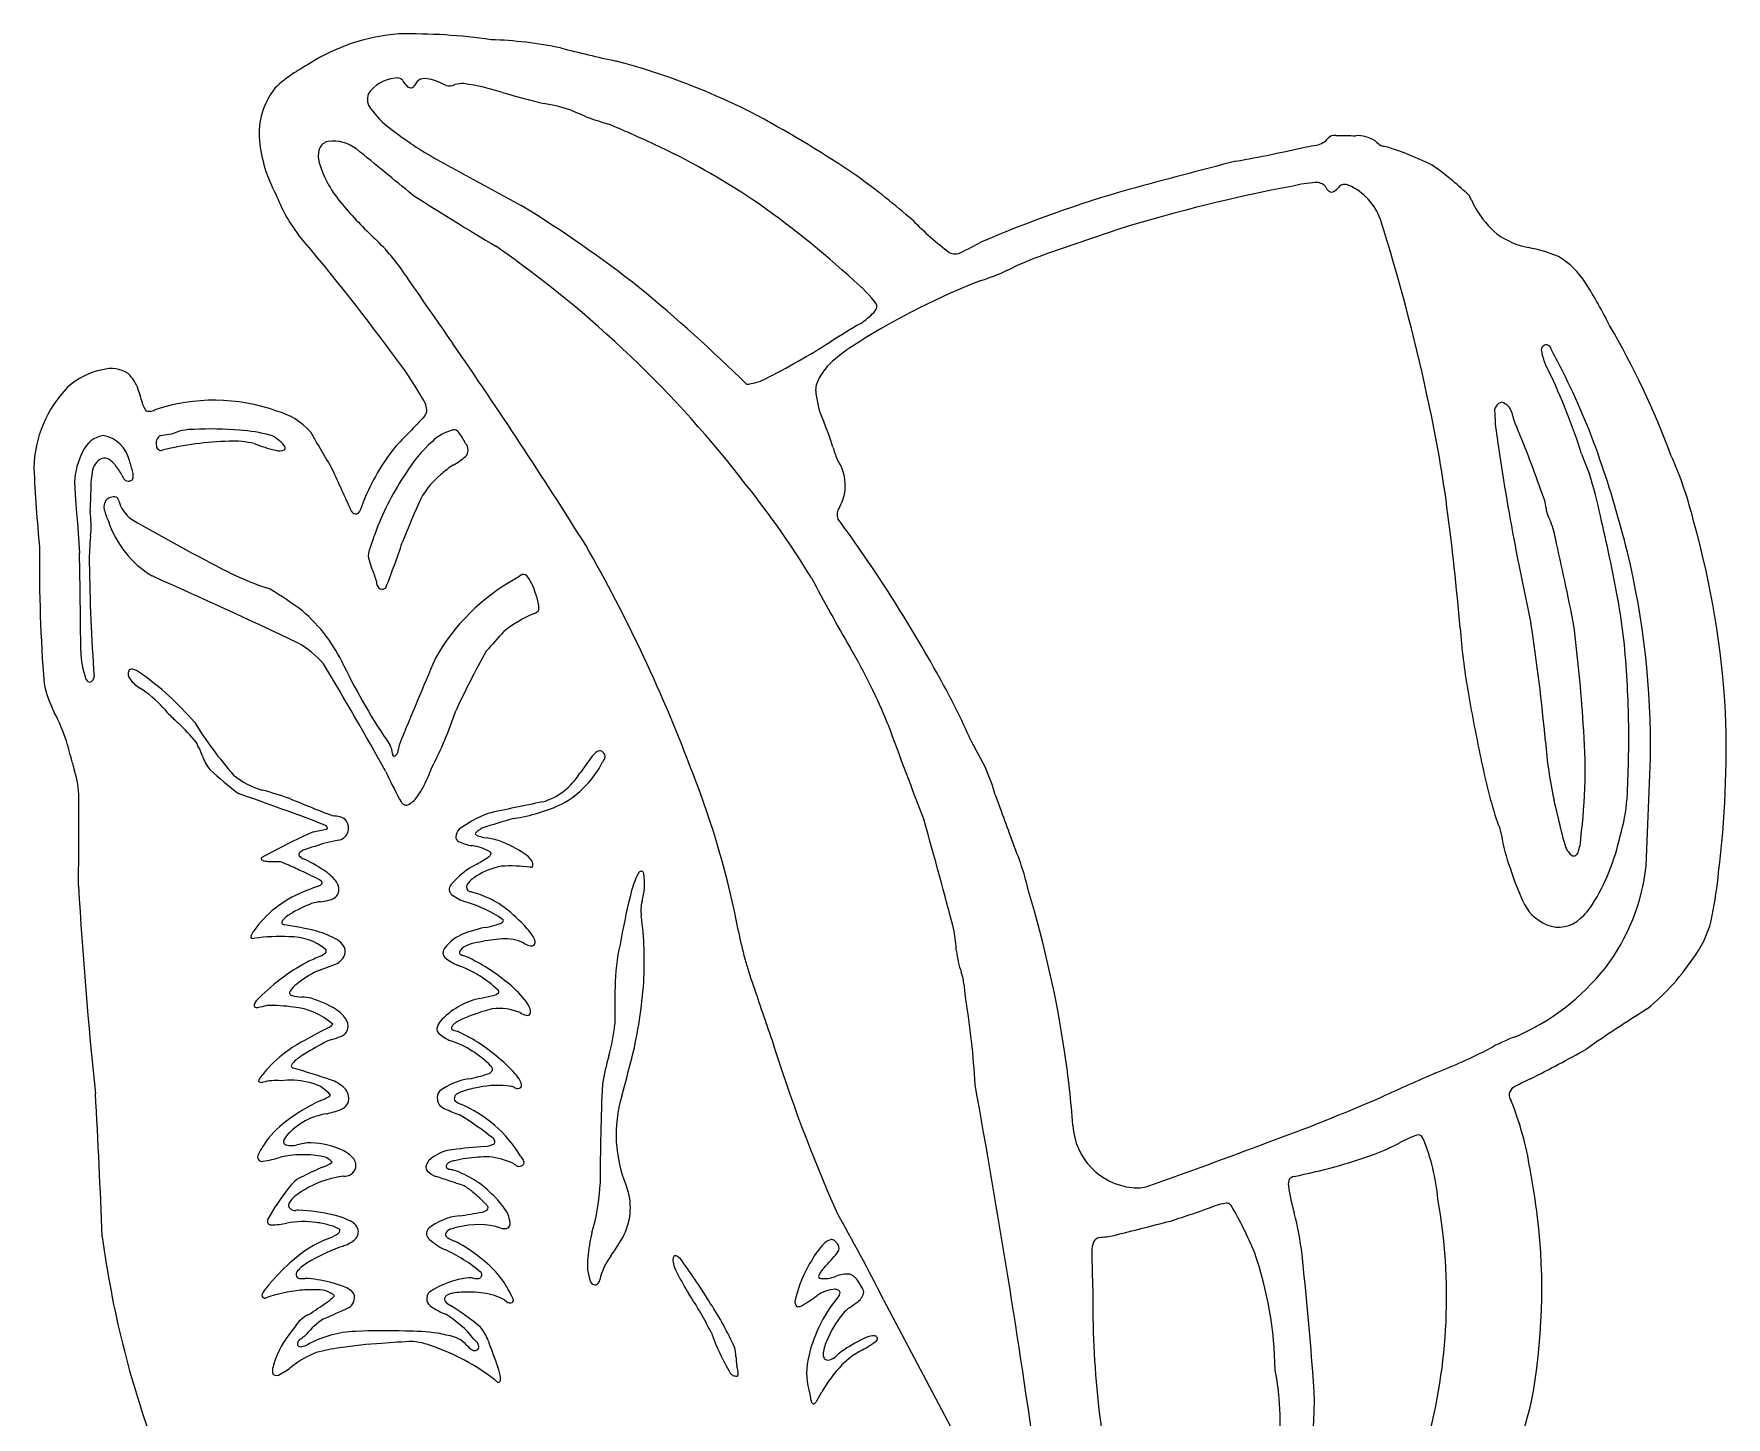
# Model space of a CAD drawing. Extents: x 0 to 10.8, y 0 to 15.3.
# Drawn here: x 0.02 to 10.77, y 6.48 to 15.26 of the extents above; entities that cross this region are included whole.
import ezdxf

# ---------------------------------------------------------------- set-up
doc = ezdxf.new("R2010")
doc.units = 0
doc.layers.add('WHITE', color=7, linetype='CONTINUOUS')

msp = doc.modelspace()

# ---------------------------------------------------------------- linework, layer by layer
at = {"layer": 'WHITE', "linetype": 'CONTINUOUS'}
for p, q in [((2.579826, 14.467436), (3.115845, 14.175155)), ((6.92639, 14.02841), (6.459902, 13.868852)), ((0.89334, 12.721699), (0.82115, 12.712158)), ((0.27723, 12.417393), (0.285226, 12.304689)), ((0.579152, 12.461163), (0.589057, 12.443148)), ((0.285226, 12.304689), (0.291281, 12.220165)), ((0.376841, 12.242244), (0.378814, 12.263185)), ((0.291281, 12.220165), (0.295855, 12.156774)), ((0.295855, 12.156774), (0.302767, 12.061692)), ((0.302767, 12.061692), (0.309742, 11.966614)), ((0.691326, 11.208794), (0.67838, 11.217988)), ((5.972425, 10.776662), (6.065528, 10.604054)), ((10.263287, 9.979692), (10.290632, 10.661939)), ((2.34188, 10.404843), (2.352559, 10.387452)), ((1.817298, 9.311762), (1.935448, 9.355928)), ((3.010312, 7.223237), (3.025699, 7.210975)), ((5.41862, 7.224631), (5.86504, 6.378527)), ((4.994206, 6.583431), (5.026049, 6.639011))]:
    msp.add_line(p, q, dxfattribs=at)
for centre, radius, start, end in [((2.432419, 14.029102), 1.238603, 94.301349, 122.357914), ((2.402625, 11.563565), 3.701189, 81.899899, 90.97692), ((2.841763, 12.650079), 2.579065, 78.261139, 88.169766), ((5.392097, 22.977399), 8.060856, -104.553913, -101.978782), ((2.998778, 12.97151), 2.436667, 120.297306, 122.940312), ((2.603932, 10.867936), 4.368852, 62.524972, 75.211745), ((2.019339, 14.453626), 0.660431, 121.546972, 135.133236), ((2.332813, 14.756335), 0.227243, 94.664125, 146.269026), ((2.328761, 14.94003), 0.045161, 42.549274, 108.627701), ((2.463648, 15.016628), 0.111569, -155.617219, -128.494276), ((2.505769, 14.912549), 0.070659, 114.36652, 158.605968), ((2.506347, 14.851864), 0.128536, 78.721635, 103.373504), ((2.414321, 14.508324), 0.483989, 62.446737, 75.990621), ((2.741283, 14.747891), 0.201062, 86.806103, 103.563112), ((2.500004, 13.272445), 1.695105, 72.925813, 81.434098), ((1.91595, 14.631469), 0.464737, 141.69526, 185.376214), ((2.236347, 14.851062), 0.097723, 161.220631, 217.543427), ((2.413565, 14.951715), 0.029614, -130.829018, -26.883509), ((2.659554, 15.002773), 0.068753, -108.093717, -59.807955), ((4.117921, 18.554052), 3.828756, -107.012475, -102.991564), ((2.6265, 15.122493), 0.572916, -144.710289, -126.098926), ((3.110171, 13.885535), 0.949219, 63.78392, 81.090102), ((4.521044, 17.559989), 2.991956, -109.35405, -106.521927), ((0.952467, 7.975223), 7.698332, 56.082859, 61.552834), ((3.722782, 16.513975), 2.344071, -127.711434, -119.182579), ((1.199017, 8.726343), 6.456824, 64.697742, 67.49762), ((2.327399, 14.66712), 0.877723, -174.823311, -151.370273), ((1.985857, 14.488187), 0.15914, 162.534231, 195.158277), ((1.904684, 14.507294), 0.076223, 101.792315, 157.916473), ((1.919387, 14.336218), 0.247549, 52.306, 97.025955), ((-76.887695, -82.59041), 125.168758, 50.67899, 50.889655), ((2.045227, 10.410473), 4.572819, 56.226791, 65.264633), ((6.303642, 22.188392), 7.849668, -80.069724, -76.751636), ((7.890842, 16.103136), 1.569843, -82.248751, -79.756162), ((8.146213, 14.679759), 0.123754, -78.908963, -39.005633), ((8.284733, 14.562967), 0.057507, 83.711403, 137.431883), ((8.546224, 25.417907), 10.800795, -91.353859, -90.679971), ((8.431632, 14.42423), 0.194119, 55.640596, 94.013426), ((8.746873, 14.810113), 0.305314, -132.351481, -123.619295), ((8.724047, 15.046826), 0.51227, -106.584689, -103.619293), ((8.332688, 13.524432), 1.059696, 71.700726, 75.19772), ((8.044519, 12.712384), 1.921249, 63.431414, 71.145187), ((2.537081, 14.66572), 0.73811, -162.728428, -139.037261), ((21.079713, -37.555943), 53.716262, 104.470168, 105.221221), ((8.155821, 13.321289), 1.338066, 48.947429, 56.011594), ((2.25845, 10.242433), 5.091398, 48.922622, 54.041904), ((8.219954, 13.474451), 0.84786, 93.972636, 103.631981), ((8.16756, 14.24154), 0.07899, 42.23244, 94.608403), ((8.349131, 14.254844), 0.054094, 61.812834, 139.641493), ((8.22488, 13.963136), 0.370977, 19.340883, 66.183727), ((7.770572, 12.790982), 1.991825, 46.5297, 50.609187), ((2.556396, 14.633174), 1.071577, -158.851422, -143.194155), ((13.737303, 31.991121), 21.047043, -122.504585, -120.814803), ((1.166705, 9.276074), 6.004986, 47.410612, 55.27598), ((9.138715, 6.711142), 7.867664, 105.950008, 113.220855), ((9.939783, 4.172446), 10.306337, 100.734594, 107.00065), ((8.325588, 14.346555), 0.11227, -152.452506, -134.046927), ((8.264969, 14.287665), 0.02792, -128.645978, -54.192319), ((8.165004, 14.416208), 0.190742, -52.430902, -41.477839), ((8.518352, 13.942565), 0.68846, 22.837332, 25.2749), ((9.684925, 14.446909), 0.582535, -155.978133, -149.743828), ((4.064726, 15.948136), 2.732601, -139.730811, -133.336726), ((-0.962452, 7.511219), 7.812844, 51.816761, 58.533566), ((-3.357587, 10.320155), 12.512646, 12.239651, 17.515457), ((9.72332, 14.472356), 0.628527, -149.50367, -130.44795), ((-9.092727, 4.834313), 14.152636, 36.13867, 40.316421), ((7.097176, 15.541771), 2.089344, -135.619676, -127.132987), ((9.612087, 14.40413), 0.506059, -125.870615, -101.041433), ((1.339639, 13.05727), 1.240208, 32.963016, 46.751567), ((-1.131943, 8.035183), 7.161329, 37.516991, 55.19493), ((5.871938, 13.949394), 0.081699, -116.168828, -62.948141), ((4.886609, 16.04689), 2.399061, -64.773211, -61.354832), ((9.335048, 12.965605), 0.958903, 67.234413, 79.173255), ((5.524018, 15.247953), 1.6329, -71.636708, -63.783002), ((7.169678, 11.783653), 2.202689, 108.797936, 114.81055), ((9.44183, 13.40303), 0.519086, 32.724442, 59.394831), ((29.445152, 32.177828), 32.752982, -145.724125, -144.802906), ((4.720341, 13.069969), 0.808423, 35.812008, 50.870483), ((7.614218, 9.605861), 4.385239, 111.059361, 122.396582), ((7.243392, 12.026675), 3.112795, 26.434809, 32.161682), ((-2.535839, 5.863788), 10.082786, 45.371132, 50.575968), ((5.064982, 13.757247), 0.391057, -57.886699, -41.929373), ((5.325585, 13.536617), 0.050742, -53.29178, 7.225655), ((13.172315, 0.17846), 15.423982, 120.807392, 121.642656), ((5.557564, 10.79181), 5.184278, 20.279583, 30.364094), ((-25.907807, -6.475698), 34.761022, 32.140816, 34.672476), ((2.668499, 17.069836), 4.467504, -63.473881, -57.321912), ((5.805448, 12.389358), 1.066474, 120.466397, 130.663635), ((9.630198, 13.255374), 0.033716, 51.816093, 172.739448), ((9.95742, 13.310229), 0.364198, -172.014756, -149.47749), ((9.53132, 13.209216), 0.140045, 16.526721, 31.25376), ((5.287101, 10.869584), 4.983266, 26.848808, 28.52173), ((0.541425, 12.68364), 0.456055, 100.834083, 132.461343), ((0.508974, 12.933916), 0.204703, 57.774136, 105.084455), ((0.933165, 12.100452), 1.771223, 29.527044, 37.581827), ((5.334967, 12.905708), 0.36879, 127.489475, 156.031109), ((5.967102, 11.358737), 4.078958, 17.666264, 25.663319), ((5.672067, 11.067999), 4.550189, 19.243951, 26.809), ((0.782391, 12.489955), 0.763067, 135.993659, 178.632132), ((0.441378, 12.923421), 0.254903, 18.882437, 46.098214), ((4.528165, 13.327165), 0.288383, -86.168383, -61.964243), ((5.124681, 13.000684), 0.138061, 156.595007, 193.653349), ((-0.371178, 12.626711), 1.119895, 14.590338, 19.791948), ((0.795368, 12.927802), 0.084914, -167.082795, -141.025354), ((1.165127, 11.76548), 1.172561, 70.165266, 108.726351), ((2.239857, 12.800346), 0.291416, 23.925487, 36.422863), ((2.396603, 12.870416), 0.119723, 2.593508, 23.695297), ((5.583891, 13.044515), 0.598271, -172.661287, -155.867961), ((1.074934, 11.214715), 7.9915, 7.513188, 12.709074), ((9.357824, 12.868463), 0.058055, 101.261819, 191.67822), ((9.321486, 12.838996), 0.089948, 13.03804, 73.862725), ((0.752212, 12.908474), 0.041037, -123.849993, -82.570131), ((0.747892, 12.967802), 0.100483, -84.502132, -66.052399), ((1.458383, 12.459954), 0.421704, 41.020029, 75.637853), ((44.762199, -27.812634), 58.636283, 136.113744, 136.384662), ((2.458825, 12.873585), 0.057422, -41.235009, 2.244067), ((3.638949, 12.189873), 1.526182, 17.183312, 23.560617), ((10.492206, 12.893021), 1.191789, -178.254132, -169.63653), ((9.904083, 12.976501), 0.508657, -166.677289, -155.57229), ((0.491329, 12.540748), 0.176322, 99.492259, 157.083774), ((0.419091, 12.505964), 0.213108, 13.549271, 78.315126), ((0.853692, 12.665166), 0.057159, 124.70228, 197.405089), ((1.026413, 12.446626), 0.305571, 88.325923, 115.816377), ((1.148471, 10.785688), 1.96963, 84.766166, 93.292733), ((1.257, 11.690107), 1.059391, 75.58667, 86.149493), ((1.446379, 12.521992), 0.207899, 38.281159, 69.05482), ((46.59654, 38.862578), 51.878622, -149.761826, -149.454446), ((2.744215, 12.482757), 0.273038, 102.6791, 134.791184), ((2.69014, 12.715886), 0.033763, 33.217763, 99.984473), ((2.364436, 12.46583), 0.444298, 26.328279, 37.188706), ((3.722496, 10.338693), 6.212355, 18.845691, 23.000955), ((0.788595, 12.382687), 0.512542, 153.746678, 176.117268), ((0.827175, 12.646845), 0.028052, 177.5008, 290.363783), ((1.308805, 10.698909), 1.978725, 91.39622, 103.796315), ((1.289482, 12.118303), 0.559489, 76.514305, 92.959951), ((1.806696, 13.655006), 1.065317, -111.286266, -103.729006), ((1.578175, 12.703926), 0.087255, -106.178059, -65.825991), ((1.594418, 12.634721), 0.02209, -28.082683, 46.668849), ((3.424853, 11.765266), 1.41404, 142.01942, 157.754358), ((3.167342, 11.990827), 0.921418, 131.911379, 148.562281), ((2.393348, 13.029752), 0.581724, -59.978744, -50.543705), ((2.716523, 12.621524), 0.06195, -41.349934, 41.881989), ((5.783242, 12.82087), 0.709477, -165.293212, -158.651403), ((22.610287, 14.553649), 13.422041, -171.969674, -169.100062), ((12.085317, 13.394411), 2.369947, -160.327586, -156.993565), ((8.331027, 11.635053), 2.296789, 13.283703, 24.532137), ((12.370815, 13.119556), 12.366396, -177.166187, -174.804905), ((0.967962, 12.384498), 0.586334, 170.570294, 182.817765), ((0.500891, 12.467311), 0.112126, 115.769087, 173.212908), ((0.468149, 12.519403), 0.051436, 57.183083, 108.128269), ((0.41046, 12.427644), 0.159821, 38.630547, 57.630071), ((0.200409, 12.258179), 0.429709, 28.188727, 38.797181), ((-0.319998, 12.2382), 0.998171, 14.074623, 18.558499), ((0.550834, 12.457472), 0.100163, -5.966532, 13.551074), ((-19.408056, 2.599992), 23.509936, 24.197179, 24.894999), ((3.042344, 11.980185), 0.652777, 123.253525, 132.224777), ((4.888712, 12.397423), 0.286204, -29.550693, 35.246634), ((3.424492, 10.303501), 6.924176, 13.955142, 19.086729), ((0.630365, 12.466013), 0.047215, -151.03408, -126.535598), ((0.619864, 12.461046), 0.037376, -118.104179, -64.936759), ((0.626425, 12.44949), 0.024152, -67.42255, -5.774492), ((3.908313, 11.45082), 1.836774, 146.244943, 158.774156), ((2.893569, 12.096033), 0.468124, 128.266349, 156.870345), ((0.151456, 8.875007), 5.633105, 31.4045, 38.691442), ((6.630109, 11.475711), 3.420888, 12.281058, 16.864695), ((-0.661951, 12.349145), 1.044308, -4.721531, 0.358237), ((0.533271, 12.261668), 0.068826, 138.548989, 196.514728), ((0.52868, 12.248635), 0.075113, 100.634192, 128.731665), ((0.527078, 12.276066), 0.047984, 59.272509, 104.802081), ((0.518069, 12.293857), 0.040918, 13.014461, 34.978141), ((0.776004, 12.361942), 0.225875, -164.892366, -126.964314), ((6.820082, 10.471809), 5.047005, 158.75541, 159.58037), ((14.312886, 7.1971), 12.893917, 156.783739, 157.970409), ((-5.463215, 10.307764), 14.592173, 4.651733, 7.687026), ((9.258399, 12.195489), 0.374719, 5.849262, 23.583933), ((0.428342, 12.236558), 0.051814, 173.700008, 186.824229), ((-0.274905, 12.139188), 0.658152, -5.628145, 7.966226), ((0.825113, 12.328903), 0.368206, -166.365051, -154.365412), ((1.100113, 12.370027), 0.639198, -161.726614, -120.977874), ((7.570949, 24.190731), 13.865713, -119.990032, -117.103119), ((2.06401, 12.24588), 0.029347, -160.74229, -26.742297), ((5.192834, 12.212944), 0.07013, 141.845518, 203.915894), ((-2.271366, 6.742489), 9.185693, 28.871025, 36.33075), ((9.785045, 12.259475), 0.156026, -170.482553, -148.829566), ((9.202359, 11.978551), 0.491767, 9.808824, 24.018879), ((-2.40338, 9.319073), 12.707746, 10.688887, 13.11879), ((5.232345, 10.654584), 5.543145, 3.096943, 15.788399), ((1.970523, 11.908722), 1.59908, 174.044284, 180.118551), ((3.953, 11.434163), 1.88446, 158.793972, 161.847005), ((-17.036675, 6.098234), 27.38105, 11.414258, 12.580926), ((10.015941, 11.906669), 9.961158, 179.464241, 184.4185), ((-42.853778, 11.110934), 43.172001, 0.312171, 1.135692), ((2.515983, 11.890666), 0.376999, 159.729581, 171.163957), ((2.713375, 12.072001), 0.583128, -167.780242, -156.680642), ((-3.311438, 13.933833), 5.981707, -21.446069, -18.524151), ((-5.046353, 7.111477), 9.876695, 20.489855, 29.781917), ((29.985253, 15.963582), 20.930567, -169.127622, -167.74754), ((5.017281, 10.737387), 5.27389, -0.819703, 13.553617), ((13.250723, 12.100611), 12.880756, -179.131693, -175.913829), ((2.129614, 13.588901), 1.949103, -116.700766, -110.523783), ((1.873827, 11.704472), 0.333368, 14.502331, 24.207388), ((3.130722, 11.799752), 0.031468, 48.956293, 125.757691), ((-20.247886, -35.196951), 51.503205, 64.77725, 65.913805), ((1.974643, 13.202333), 1.532769, -110.164715, -108.09786), ((1.423096, 11.496737), 0.259839, 67.689821, 73.129904), ((0.200536, 9.546633), 2.558091, 53.400912, 58.903641), ((2.244944, 11.782073), 0.048727, 173.067442, 239.482787), ((2.233225, 11.769952), 0.032574, -113.569216, -45.371588), ((3.712022, 10.656048), 1.309807, 118.838598, 150.800338), ((4.47675, 9.789159), 2.451011, 123.826148, 124.733983), ((2.847875, 11.602301), 0.375555, 17.744954, 36.082927), ((16.882572, 18.137202), 13.497877, -152.047846, -149.87168), ((2.744298, 11.547152), 0.491459, 11.700663, 20.188839), ((3.188696, 11.617409), 0.039912, -24.64879, 2.526063), ((3.06923, 11.615732), 0.159376, 1.235138, 11.248008), ((6.05094, 10.959571), 4.096081, 2.772225, 10.073967), ((1.064913, 10.826772), 1.017371, 24.649793, 49.495669), ((3.466483, 10.908192), 0.725862, 111.553225, 129.483204), ((3.174345, 11.646824), 0.068444, -68.14239, -42.295957), ((-2.2501, 9.696281), 11.922119, 5.172854, 8.807337), ((-0.246748, 10.236953), 10.13077, 3.655437, 7.258735), ((6.989196, 7.82794), 5.396978, 137.581519, 139.354307), ((13.209964, 11.808346), 4.141236, -175.607475, -170.087818), ((0.843524, 11.350645), 0.525961, -179.510527, -159.581392), ((1.42399, 10.900395), 0.566945, 39.704915, 60.911597), ((57.601597, -12.021855), 59.768738, 157.038119, 157.596706), ((7.443614, 8.77151), 5.226055, 150.519165, 155.186957), ((2.19626, 9.578504), 3.500438, 21.83837, 30.632872), ((0.364709, 11.183193), 0.038003, -46.622777, -0.636002), ((0.668481, 11.197945), 0.050087, 150.177951, 220.732928), ((0.637656, 11.214105), 0.015365, 90.123174, 145.289228), ((0.639487, 11.182769), 0.046738, 72.641048, 92.285358), ((0.626484, 11.117947), 0.1127, 62.582066, 76.165955), ((-0.423099, 9.627353), 1.934658, 40.795303, 54.828041), ((-18.304221, -0.857423), 23.526515, 29.094358, 31.008382), ((5.540166, 12.979159), 3.948789, -154.047837, -145.601613), ((0.806638, 11.291671), 0.738157, -168.08346, -152.88018), ((0.384598, 11.181869), 0.037039, -156.583814, -116.162828), ((0.373205, 11.172651), 0.024528, -101.615336, -44.135152), ((0.859877, 11.356676), 0.298732, -140.151857, -123.948026), ((0.329308, 10.521347), 0.691004, 42.339575, 58.237486), ((2.42863, 9.261448), 3.854135, 23.150014, 29.814622), ((18.109751, 12.597317), 9.103936, -170.504755, -167.912736), ((3.923225, 10.788449), 6.229954, -1.253782, 3.397752), ((1.112177, 11.19004), 0.339654, -143.236759, -133.660167), ((-1.071035, 10.331842), 1.370617, 18.773035, 27.051194), ((4.268113, 14.400174), 4.841274, -134.45245, -133.467565), ((0.263956, 10.147252), 1.000173, 38.153597, 47.660912), ((3.107894, 12.163934), 2.426779, -148.373443, -138.546071), ((0.196278, 11.805811), 2.641256, -27.122201, -18.569965), ((43.066061, 24.696002), 40.077068, -159.835288, -158.89892), ((6.404929, 10.591439), 3.470738, -7.205604, 4.816383), ((4.404537, 10.719248), 6.367188, -7.021201, 2.113415), ((-3.495933, 9.67773), 3.880363, 14.24736, 16.394101), ((0.642906, 10.5236), 0.473739, 18.806943, 30.653101), ((2.444767, 10.714443), 0.109588, 156.911946, 178.787195), ((12.142623, 10.952634), 2.525687, -175.880319, -167.30254), ((1.318147, 10.748108), 0.237884, -162.436737, -138.997715), ((2.178946, 10.68948), 0.118583, 1.91398, 29.745542), ((2.333719, 10.697373), 0.036468, -173.809848, -149.671498), ((2.30725, 10.682893), 0.00637, -141.845987, -70.395433), ((2.29581, 10.711231), 0.036925, -68.426712, -45.384968), ((2.292367, 10.716129), 0.042842, -46.707235, 0.847657), ((6.436054, 8.513128), 3.593036, 142.978873, 145.110833), ((3.678929, 10.589163), 0.141733, 124.287086, 141.945318), ((3.615606, 10.682441), 0.028993, 65.867215, 124.737053), ((3.607836, 10.672797), 0.041091, 6.768106, 61.474377), ((3.92906, 10.4782), 0.33771, 146.756687, 151.11385), ((3.629334, 10.673074), 0.01984, -29.412688, 13.303628), ((13.06061, 11.429556), 3.923116, -169.148021, -162.940966), ((0.58299, 10.894415), 9.571764, -2.916799, -1.450441), ((1.002484, 10.801391), 0.756449, -167.116136, -163.318301), ((-0.23329, 10.413068), 0.539062, -0.006786, 18.514922), ((2.863233, 12.450465), 2.53536, -132.86115, -127.503252), ((1.584148, 10.899404), 0.451745, -130.786035, -104.618222), ((6.055537, 12.360089), 4.196932, -154.938836, -152.233134), ((1.454447, 11.010751), 1.166707, -26.320132, -20.524799), ((3.133042, 10.787136), 0.417696, -73.582254, -31.593165), ((3.073777, 10.922417), 0.626217, -61.209755, -26.670108), ((-1.013887, 8.511651), 5.610117, 10.804802, 21.510585), ((4.713126, 10.01403), 1.475507, 16.429949, 23.570576), ((-4.595384, -6.695633), 18.126989, 69.108047, 70.954856), ((0.719521, 7.74031), 2.823572, 70.863498, 74.583157), ((2.047358, 10.7181), 0.505505, -36.553673, -26.385468), ((25.692655, 17.386007), 20.763617, -160.430895, -159.479158), ((-19.868382, 10.253249), 20.174786, -1.134439, 0.453706), ((4.924777, 18.223573), 8.475935, -112.763903, -111.773792), ((2.790195, 12.789826), 2.638258, -112.497415, -109.206778), ((2.396905, 10.415193), 0.052308, -147.971777, -125.457047), ((2.385811, 10.399863), 0.033386, -125.2104, -70.920285), ((2.327064, 10.506745), 0.154973, -63.288074, -35.372082), ((6.60175, -6.430758), 17.147771, 101.268012, 102.456705), ((2.901126, 11.396605), 1.127577, -81.411716, -65.128575), ((-4.897479, 6.90431), 14.988908, 12.754493, 13.476725), ((8.985751, 10.499735), 1.160287, -16.475487, -4.566965), ((1.835473, 10.191441), 0.05857, 31.488529, 55.290907), ((1.877128, 10.221336), 0.00832, -87.365625, 4.807499), ((1.835322, 9.643787), 0.660381, 78.936965, 82.434623), ((1.950108, 10.223015), 0.069907, 47.242801, 80.17153), ((1.939904, 10.219911), 0.079297, -23.673319, 43.349011), ((3.271205, 9.430768), 0.956323, 112.648714, 125.126986), ((2.965268, 10.039374), 0.204988, 118.702357, 128.296084), ((4.078763, 6.648581), 3.770669, 105.524998, 108.748407), ((-29.725846, 0.246965), 36.793016, 14.67268, 15.804377), ((8.977638, 10.109982), 0.372814, 10.449632, 26.904672), ((3.669287, 6.012139), 4.585071, 114.122325, 118.704529), ((2.970639, 6.514736), 3.774091, 106.828123, 109.163441), ((0.761712, 15.64826), 5.548584, -79.262864, -78.398939), ((2.536773, 7.277915), 2.924453, 101.4905, 103.017708), ((1.943141, 10.218853), 0.075908, -81.617661, -23.922307), ((2.789925, 10.153947), 0.090755, 139.469508, 173.439961), ((2.735571, 10.166018), 0.035847, -177.277301, -119.988432), ((2.84455, 10.396869), 0.291022, -115.851263, -98.096414), ((2.769917, 9.823538), 0.287187, 58.372455, 83.271987), ((2.830187, 10.183645), 0.006289, 131.094508, 217.624937), ((2.91535, 10.348607), 0.191363, -118.10319, -96.628115), ((2.881558, 10.143608), 0.071315, 127.412058, 141.106365), ((2.832293, 9.707946), 0.454684, 70.752275, 82.294048), ((2.708294, 9.419609), 0.768096, 56.082866, 69.109682), ((4.69279, 9.44681), 1.688387, 12.788375, 23.031162), ((10.401911, 10.338593), 1.069825, -171.344916, -159.690415), ((10.304548, 10.316735), 0.592046, -169.95509, -160.806576), ((9.865478, 10.14394), 0.122037, -169.688534, -125.449576), ((9.576808, 10.162104), 0.271514, -20.78123, -1.266351), ((8.739097, 10.466808), 1.391184, -31.845247, -12.290356), ((1.474598, 10.026153), 0.010662, 134.611032, 259.301942), ((1.512442, 10.133263), 0.124147, -108.709904, -91.422458), ((1.568841, 12.261559), 2.25319, -91.51269, -89.708552), ((1.413113, 9.522758), 0.513613, 65.225953, 71.003169), ((1.716318, 10.053598), 0.013798, 144.709351, 217.953536), ((1.755752, 10.015614), 0.068426, 110.542535, 137.808567), ((1.762743, 10.093336), 0.074896, -139.91838, -115.666259), ((1.337715, 9.163186), 0.947777, 56.595278, 65.529784), ((2.405003, 10.77339), 0.891586, -61.26636, -55.782642), ((2.871478, 10.086604), 0.061363, -55.342935, -32.540386), ((2.913542, 10.059287), 0.011216, -30.48492, 51.551415), ((3.02808, 9.896125), 0.194223, 37.10686, 55.929563), ((3.155969, 9.990875), 0.035104, -27.523293, 39.705775), ((9.802545, 10.072299), 0.028861, -105.777634, -13.072153), ((-0.230938, 5.773831), 4.607105, 64.993995, 66.198639), ((1.012644, 8.375033), 1.72427, 61.082689, 65.906189), ((1.668836, 9.661943), 0.349119, 40.123909, 56.895686), ((3.063898, 9.533137), 0.513036, 116.669783, 140.452436), ((2.944478, 9.73219), 0.215545, 120.566526, 140.892941), ((3.058528, 9.569327), 0.414061, 99.598852, 122.695159), ((3.053714, 9.114606), 0.865372, 82.086284, 94.256556), ((3.177077, 9.987362), 0.016185, -105.106396, -51.742372), ((4.375069, 9.668142), 0.579281, 152.164837, 168.454666), ((3.877687, 9.927604), 0.018512, 13.077553, 143.460532), ((3.474084, 9.872079), 0.425842, -15.947886, 8.060802), ((11.218361, 10.552211), 1.911468, -162.180512, -155.554774), ((8.973634, 10.122105), 1.297492, -37.420729, -6.301498), ((7.668141, 10.244867), 3.070912, -10.900021, -5.679743), ((30.527903, 11.676375), 30.280352, -176.54932, -174.046556), ((1.992799, 9.157556), 0.707254, 112.079974, 144.598397), ((4.617295, 2.544639), 7.821914, 110.882062, 111.68601), ((1.805769, 9.912238), 0.063911, -68.485131, -46.871894), ((1.832543, 9.869389), 0.020376, 13.906923, 47.116007), ((1.841507, 9.873028), 0.010888, -43.066994, 6.634044), ((1.886093, 9.838019), 0.075018, -77.408534, -20.973145), ((1.871309, 9.828996), 0.086685, -11.868322, 41.938075), ((2.703444, 9.831582), 0.04507, 141.242989, 230.910301), ((2.855221, 10.042533), 0.304882, -126.230425, -107.688863), ((2.801231, 9.845496), 0.033009, 136.664382, 222.859823), ((2.805288, 9.871365), 0.055975, -120.315102, -101.051891), ((2.598274, 9.101619), 0.741268, 59.510889, 74.645281), ((-0.669181, 7.706325), 7.320425, 8.519413, 16.786714), ((2.075523, 8.975848), 0.818877, 110.845395, 121.690808), ((1.877378, 9.435678), 0.319364, 96.515093, 106.977088), ((1.789205, 10.187021), 0.437138, -83.176463, -74.986059), ((2.528506, 8.953526), 0.83214, 55.637061, 73.662455), ((2.41092, 8.921407), 0.994089, 44.648715, 55.472245), ((9.108828, 8.519668), 5.450021, 166.585062, 169.837021), ((4.127328, 9.696626), 0.250699, 166.518081, 187.576628), ((9.735832, 9.864961), 0.277702, -158.059922, -111.688248), ((9.613938, 9.927936), 0.363725, -50.561842, -32.448754), ((1.613673, 9.621729), 0.0188, 142.188067, 193.484857), ((1.61598, 9.628814), 0.023568, -150.879936, -103.303649), ((1.734034, 9.520666), 0.175951, 120.271066, 140.216555), ((1.385636, 7.94123), 1.679776, 75.135398, 82.305023), ((3.048622, 8.789755), 0.815407, 101.157671, 111.623508), ((2.761636, 10.270763), 0.69316, -79.257891, -72.581224), ((2.941366, 9.702028), 0.096711, -73.31286, -54.085129), ((2.992893, 9.632103), 0.00988, -58.23299, 57.555365), ((2.727248, 9.218525), 0.560348, 34.96638, 45.765739), ((1.721065, 9.37346), 2.177168, -3.44296, 7.65752), ((9.709613, 9.782666), 0.191639, -113.497202, -45.054593), ((10.052566, 9.785843), 0.642707, -35.412099, -10.912757), ((1.408258, 9.530285), 0.010823, 156.405269, 234.133703), ((1.507675, 9.495724), 0.116047, 141.936337, 160.418563), ((1.413239, 9.555565), 0.035884, -108.393413, -77.870991), ((1.575316, 8.440588), 1.090895, 86.489516, 98.143964), ((1.654147, 9.188595), 0.341054, 49.979466, 92.022062), ((1.689545, 9.075806), 0.505212, 59.259893, 75.439211), ((1.874856, 9.394878), 0.136304, 34.377032, 57.654678), ((1.933391, 9.436509), 0.0645, -9.75768, 33.214463), ((2.84987, 9.290994), 0.276201, 111.611845, 142.156691), ((2.813377, 9.373417), 0.110447, 107.357366, 138.950403), ((2.938093, 8.999253), 0.504833, 99.796548, 108.198623), ((3.071113, 8.466743), 1.05299, 94.177132, 101.999367), ((3.014325, 9.251025), 0.266655, 63.989662, 94.28225), ((3.204644, 9.603873), 0.134905, -122.953152, -105.694647), ((3.180161, 9.522209), 0.049685, -103.988928, -82.040032), ((3.081231, 9.468163), 0.127208, 17.437961, 34.196471), ((3.18268, 9.493592), 0.021046, -78.039929, -33.564262), ((3.174591, 9.496739), 0.029585, -29.978679, 18.822734), ((4.950682, 9.203856), 1.23786, 167.047335, 179.580727), ((6.757956, 9.998943), 2.30276, -169.096005, -160.276674), ((3.052818, 9.176844), 2.841329, 5.280117, 7.882585), ((2.388589, 8.204297), 1.326038, 118.515908, 136.129349), ((3.18381, 6.320136), 3.367252, 113.519294, 115.097906), ((1.789431, 9.522227), 0.125268, -66.150382, -48.49935), ((1.863825, 9.439532), 0.014068, -52.256764, 46.745801), ((1.901988, 9.447464), 0.097459, -69.920804, -12.977569), ((2.676865, 9.42242), 0.058998, 139.870823, 176.141914), ((2.660475, 9.4288), 0.042542, -176.751972, -134.370201), ((2.832299, 9.642245), 0.316382, -129.577431, -111.81192), ((2.753715, 9.426302), 0.030731, 140.258476, 170.269674), ((2.740646, 9.43195), 0.017226, -178.488666, -116.761106), ((2.757915, 9.453453), 0.044572, -124.156759, -105.287299), ((2.677036, 9.159818), 0.259998, 69.561029, 74.580986), ((2.277726, 8.33979), 1.171141, 50.329575, 65.261076), ((6.406655, 9.486543), 0.526777, -174.747389, -159.888507), ((9.282723, 10.264624), 1.548572, -50.347531, -33.344166), ((2.199714, 8.579083), 0.826475, 117.562001, 128.103036), ((2.469234, 8.668619), 0.722863, 46.044048, 70.145383), ((5.675502, 9.212817), 0.253977, 3.548511, 21.381657), ((8.852396, 10.243393), 1.467656, -66.7042, -38.305171), ((1.662588, 9.174282), 0.018035, 143.304198, 262.275279), ((1.79549, 9.08864), 0.176103, 126.915768, 146.80337), ((1.732442, 9.419525), 0.272862, -105.360211, -91.991558), ((1.714746, 8.855858), 0.291086, 76.930304, 88.383103), ((1.598983, 8.525048), 0.64063, 57.682463, 73.533685), ((2.669615, 10.263829), 1.139275, -80.837762, -76.943766), ((2.893616, 9.30204), 0.151748, -77.296914, -61.38915), ((2.956547, 9.185855), 0.01962, -60.250654, -22.917992), ((2.963428, 9.180436), 0.011408, -11.226421, 48.568212), ((2.541869, 8.632583), 0.777321, 39.926563, 51.539041), ((7.365145, 9.07141), 3.655029, 177.781234, 181.493609), ((0.950502, 9.449719), 2.951071, -13.38171, -4.02243), ((36.949322, 20.086173), 34.134165, -161.440814, -160.829722), ((6.862289, 9.288789), 0.93524, -176.306208, -170.985303), ((0.97853, 8.307035), 5.029899, 3.228531, 9.558219), ((1.430842, 9.093593), 0.012604, 158.502514, 220.776752), ((1.504038, 9.068585), 0.089943, 142.543459, 160.767705), ((1.436211, 9.111331), 0.029947, -119.867327, -79.181598), ((1.257634, 10.096957), 1.031619, -79.714568, -76.373178), ((1.509331, 7.959276), 1.135134, 81.948518, 90.436625), ((1.628961, 8.648718), 0.436282, 48.455159, 84.823864), ((1.823871, 8.882537), 0.218292, 36.331891, 57.402934), ((2.957694, 8.673446), 0.477706, 102.902893, 138.115365), ((3.154798, 8.09049), 1.004826, 109.898933, 114.907299), ((3.234951, 7.915819), 1.196454, 104.697259, 110.66116), ((2.970897, 8.704897), 0.370341, 67.980826, 96.122748), ((3.219304, 9.23835), 0.219433, -119.952769, -109.374022), ((2.963054, 8.989438), 0.225322, 24.225522, 39.076851), ((3.159634, 9.04601), 0.015024, -77.318076, -21.060198), ((3.10718, 9.053322), 0.06768, -10.824833, 24.971364), ((14.452524, 2.319236), 7.942933, 121.766367, 125.111744), ((3.255458, 6.206412), 3.066306, 116.366554, 121.315428), ((1.872604, 9.002713), 0.05332, -66.723996, -31.005092), ((1.947325, 8.962849), 0.069874, -71.103211, -13.728654), ((1.927928, 8.960303), 0.088396, -9.136576, 35.6845), ((2.623378, 8.945328), 0.042728, 175.034648, 223.148011), ((2.670776, 8.931835), 0.091593, 138.623377, 169.181934), ((2.683473, 8.948378), 0.011316, 148.854656, 220.570728), ((2.738779, 8.927809), 0.070157, 142.790348, 157.87641), ((2.738789, 9.084635), 0.157196, -113.989803, -100.847169), ((2.738958, 8.92121), 0.074468, 120.650423, 138.826889), ((2.863938, 8.720972), 0.310493, 115.224947, 121.653932), ((2.266724, 7.957881), 1.06831, 49.640814, 65.531746), ((3.154705, 9.059676), 0.029495, -106.131383, -73.801959), ((2.592475, 9.085047), 1.12417, -16.121479, -5.559393), ((2.059688, 8.200827), 0.741091, 122.477259, 137.835468), ((3.962001, 5.134417), 4.274032, 119.435959, 121.556782), ((1.962552, 8.687604), 0.196973, 104.455281, 120.85672), ((1.771533, 9.410613), 0.55085, -75.077522, -68.886844), ((2.758809, 9.103425), 0.250689, -131.650524, -111.459524), ((2.451413, 8.242748), 0.663406, 44.675279, 71.02748), ((14.420611, 11.904428), 10.173406, -162.68935, -156.111447), ((7.304768, 12.71461), 4.361979, -68.165688, -63.272914), ((9.777254, 7.930225), 1.024779, 109.639693, 119.892524), ((4.697174, 18.143974), 10.672338, -63.083654, -60.921788), ((1.667415, 8.709395), 0.012077, 176.494283, 221.712992), ((1.689297, 8.704304), 0.034433, 137.224464, 170.253554), ((1.887543, 8.509761), 0.312176, 121.331499, 135.725937), ((2.332822, 7.987326), 1.003558, 42.218057, 51.428045), ((5.426194, 8.279424), 1.82186, 164.28457, 169.987181), ((-26.45255, 16.808428), 31.323857, -15.346158, -14.875974), ((-0.100968, 7.812521), 6.742782, 4.41551, 8.342273), ((1.496079, 8.605623), 0.049166, 133.339962, 170.50234), ((1.465841, 8.628652), 0.023573, -140.745084, -67.935028), ((2.137761, 8.119965), 0.853273, 137.329918, 142.332524), ((1.562588, 8.231126), 0.385824, 86.175869, 103.167803), ((1.645514, 8.135426), 0.484056, 76.445543, 96.785664), ((1.677402, 8.719999), 0.026618, -135.549863, -108.086255), ((0.3886, 4.12682), 4.743973, 71.363582, 74.33993), ((1.728304, 8.380818), 0.227259, 38.878436, 82.247035), ((1.816377, 8.374535), 0.262759, 47.457972, 70.383346), ((2.842508, 8.22644), 0.405725, 98.313692, 127.411958), ((2.600498, 9.580929), 0.970504, -79.11036, -71.725566), ((2.885423, 8.714458), 0.0584, -70.603757, -38.615586), ((2.892349, 8.679576), 0.042731, 17.057487, 43.854231), ((2.915461, 8.687598), 0.018304, -31.583656, 14.272398), ((2.877031, 8.484455), 0.266485, 29.28336, 41.683437), ((3.063046, 8.586436), 0.054396, -7.276932, 31.428507), ((115.397276, -231.838201), 263.017018, 113.878808, 113.961227), ((10.15155, 7.248634), 1.51339, 114.314241, 118.889389), ((-68.473826, 4.76989), 68.987551, 2.371324, 3.129138), ((1.774053, 8.699293), 0.219366, -71.584871, -53.277754), ((1.930565, 8.503938), 0.090275, -12.037162, 45.324273), ((2.661285, 8.504843), 0.078638, 146.100619, 186.61096), ((2.638416, 8.498365), 0.055306, -177.331715, -135.112586), ((2.707769, 8.499111), 0.017077, 174.769913, 228.812348), ((2.747715, 8.496867), 0.057079, 159.596667, 176.182351), ((2.726822, 8.500221), 0.036563, 117.6111, 153.094137), ((2.806929, 8.364633), 0.194007, 109.074476, 120.016501), ((2.958475, 7.911096), 0.672185, 99.684038, 108.649231), ((2.966736, 7.990086), 0.596096, 81.811505, 101.74437), ((3.019076, 8.458141), 0.126236, 63.751872, 75.051931), ((3.094733, 8.604617), 0.038719, -120.80256, -100.343836), ((3.093975, 8.598594), 0.03266, -100.93336, -69.213717), ((3.099679, 8.585362), 0.018276, -71.211753, -18.558036), ((17.725898, 7.951106), 14.10857, 177.379367, 179.956074), ((4.575537, 8.274809), 0.856516, 163.465377, 202.756304), ((-60.511833, -3.377012), 67.580323, 8.113562, 10.199896), ((3.418635, 20.393448), 12.954458, -69.969573, -66.514333), ((9.45179, 8.524287), 0.05853, 122.431877, 217.957251), ((2.361657, 7.385225), 1.221365, 115.110539, 127.518515), ((2.014194, 7.720853), 0.698731, 101.391022, 109.806188), ((1.77137, 8.935528), 0.539979, -78.806515, -68.307698), ((1.944524, 8.50647), 0.077339, -70.013743, -16.032196), ((2.687297, 8.550743), 0.126929, -133.932641, -114.127906), ((5.85507, 16.221296), 8.425801, -112.465002, -111.819395), ((2.811353, 8.650606), 0.200489, -124.942241, -113.476252), ((1.601565, 6.552672), 2.160502, 51.817844, 58.719761), ((2.421542, 7.725926), 0.803013, 30.705481, 67.295712), ((7.568971, 7.746668), 1.980746, 8.940187, 21.988088), ((1.962519, 7.891186), 0.577039, 126.680465, 146.379941), ((1.760816, 8.162302), 0.17061, 131.558948, 153.036181), ((1.989521, 7.926872), 0.498721, 115.166888, 133.276942), ((7.038803, 8.353088), 0.417554, -177.055783, -95.550332), ((1.955226, 7.896086), 0.568253, 146.384221, 153.885452), ((1.626948, 8.228735), 0.021225, 149.015291, 258.330523), ((1.656536, 8.334701), 0.131203, -104.965387, -75.386803), ((1.836278, 7.637681), 0.58862, 98.009245, 104.425749), ((1.770397, 7.721652), 0.499168, 67.276766, 91.852097), ((1.871508, 7.954051), 0.245775, 46.074914, 68.091002), ((2.703616, 7.924858), 0.253736, 95.260839, 133.957079), ((3.09767, 5.109457), 3.096319, 93.932905, 97.745839), ((2.873035, 8.354917), 0.156912, -85.517189, -64.620687), ((2.907894, 8.220425), 0.042241, 10.90815, 46.240889), ((2.931868, 8.228494), 0.017504, -61.243957, -0.247325), ((-8.640249, 52.202952), 46.972237, -70.423699, -69.440073), ((8.046995, 9.465156), 1.404168, -69.524006, -62.238896), ((9.099009, 7.496189), 0.828294, 110.686867, 118.716219), ((8.813218, 8.235976), 0.035758, 26.256236, 100.98255), ((7.603807, 7.74002), 1.342827, 5.296472, 22.402901), ((1.469067, 8.131427), 0.02826, 148.454184, 282.981734), ((1.357532, 8.839789), 0.745281, -80.899184, -72.155466), ((1.729544, 7.485166), 0.66099, 80.331744, 102.550315), ((2.646576, 6.231467), 1.999265, 113.360077, 117.198963), ((1.833124, 8.033052), 0.103982, 38.788755, 85.903433), ((1.777507, 8.287547), 0.233525, -70.918152, -54.180255), ((1.988084, 8.07441), 0.078218, -7.701413, 46.417784), ((2.549728, 8.066749), 0.038965, 172.995227, 216.699956), ((2.589928, 8.057252), 0.080151, 141.165545, 169.759389), ((2.652047, 8.07008), 0.013037, 154.65966, 219.904695), ((2.679287, 8.062539), 0.041169, 135.94299, 161.41588), ((2.682135, 8.051214), 0.051461, 109.234179, 129.070236), ((2.748723, 7.876336), 0.238572, 103.788245, 110.497657), ((2.871828, 7.356758), 0.772528, 97.844071, 103.471151), ((2.897017, 7.26937), 0.862635, 88.927503, 98.709328), ((2.860028, 7.63699), 0.497709, 65.504832, 83.871452), ((3.262976, 8.347653), 0.324165, -127.333314, -123.722466), ((3.10209, 8.10525), 0.033238, -125.032024, -90.215095), ((3.102752, 8.107358), 0.035354, -91.276133, -30.214995), ((4.229727, 8.875447), 1.340225, -146.512174, -145.276912), ((3.087764, 8.085374), 0.048417, 17.856854, 33.419564), ((3.11951, 8.095613), 0.015061, -23.674586, 17.813605), ((7.366597, 11.396025), 3.451265, -78.984964, -70.155472), ((1.80821, 7.81769), 0.206272, 111.459271, 146.390805), ((2.05611, 7.415234), 0.598017, 96.607316, 118.843011), ((1.991699, 8.08639), 0.077236, -93.265119, -16.907145), ((2.614862, 8.1322), 0.131005, -137.3627, -108.316842), ((-0.174419, -0.659339), 9.092413, 71.220941, 72.407686), ((2.664374, 8.092204), 0.037788, -126.217747, -101.069649), ((2.714349, 8.328329), 0.27914, -101.830983, -98.423717), ((2.485781, 7.456333), 0.624724, 46.652477, 72.517465), ((2.255393, 8.028003), 1.363542, -16.102844, -2.777773), ((8.062444, 7.959302), 0.073075, 155.108895, 189.261991), ((8.036702, 7.957365), 0.052085, 101.836891, 141.11836), ((3.561655, 6.960291), 6.06354, 7.463474, 10.396216), ((2.810127, 7.01019), 1.492339, 141.858484, 150.898628), ((1.778396, 7.753523), 0.162319, 130.162655, 144.652831), ((2.004335, 7.475097), 0.520864, 117.030571, 129.402837), ((2.539866, 7.595396), 0.412716, 48.912911, 58.971346), ((2.185622, 7.154365), 0.978205, 43.655445, 50.251438), ((2.518059, 7.459626), 0.600547, 34.642077, 48.676733), ((3.418734, 7.808888), 0.390869, -25.807864, 20.144234), ((7.030609, 8.153171), 0.218069, -98.48916, -71.900258), ((9.28153, 8.135156), 1.304768, -171.732653, -164.030578), ((5.448453, 7.244078), 3.547036, -15.258741, 10.064986), ((1.676159, 7.832807), 0.041125, -162.49526, -105.972015), ((1.683624, 7.819784), 0.04669, 143.693399, 179.198251), ((1.67611, 7.836721), 0.044888, -104.536801, -81.655446), ((1.702631, 7.654669), 0.139085, 90.898183, 98.270386), ((1.644902, 6.55649), 1.238494, 76.94052, 87.429296), ((1.824576, 7.320854), 0.453306, 63.051667, 77.232399), ((2.753692, 7.409983), 0.349084, 95.295987, 130.776116), ((2.261571, 11.021646), 3.29631, -81.979931, -79.391234), ((2.853061, 7.8574), 0.077264, -78.529129, -51.97168), ((2.863127, 7.79788), 0.043847, 16.950488, 46.412427), ((2.89012, 7.807579), 0.015264, -46.327403, 11.657931), ((2.87742, 7.700647), 0.167993, 0.018096, 36.68383), ((-7.789321, 0.511228), 14.81619, 26.943564, 29.40029), ((5.115668, 14.438157), 7.041926, -72.425922, -70.00813), ((7.635065, 7.513622), 0.326694, 97.198656, 110.022376), ((7.599977, 7.806368), 0.031914, 30.931834, 100.562302), ((5.490025, 6.574835), 2.474978, 22.605862, 30.279688), ((6.150463, 7.283771), 1.940179, 6.748475, 14.702334), ((5.697718, 7.290759), 3.902972, -10.629223, 6.726426), ((1.527724, 7.724318), 0.024506, 151.534657, 270.96517), ((1.504273, 8.375811), 0.676417, -87.978206, -79.537472), ((1.73468, 7.163631), 0.557486, 81.898004, 101.125875), ((1.731821, 7.113935), 0.607104, 74.565835, 82.291826), ((1.742358, 7.974359), 0.390702, -68.476944, -58.259202), ((1.842513, 7.470534), 0.234204, 58.802191, 77.453448), ((1.937262, 7.666777), 0.02688, -66.692392, 8.75316), ((1.963221, 7.60071), 0.141043, 44.131574, 61.736995), ((2.013659, 7.656654), 0.067759, -53.046506, 9.38995), ((2.020184, 7.656408), 0.061376, 10.609853, 43.838684), ((2.560995, 7.644511), 0.046204, 139.801433, 232.376018), ((2.652781, 7.639428), 0.018668, 175.904759, 233.114053), ((2.677023, 7.629673), 0.044273, 106.369744, 165.49598), ((2.759177, 7.407215), 0.28133, 99.203979, 109.656048), ((2.84195, 7.221707), 0.480515, 72.488687, 105.420716), ((3.008515, 7.748555), 0.072037, -107.766647, -78.611396), ((3.016981, 7.706345), 0.028987, -78.540845, -11.229584), ((4.408754, 7.432606), 0.87084, 165.556988, 175.995982), ((2.454012, 8.357854), 1.5002, -34.81779, -28.643467), ((-2.182672, 44.147941), 37.622608, -76.057438, -75.492732), ((6.607905, 8.436015), 6.206566, -172.485054, -159.64605), ((2.140578, 6.951085), 0.707333, 111.121047, 132.278335), ((2.440382, 6.285961), 1.358466, 109.622939, 119.029516), ((1.91031, 7.790988), 0.237246, -71.861078, -52.604218), ((2.820233, 7.936751), 0.436758, -131.157575, -115.953086), ((2.235343, 6.663519), 0.964549, 49.588013, 65.906886), ((2.765198, 7.779413), 0.198195, -128.589548, -122.058337), ((2.712768, 7.69275), 0.096931, -122.983363, -100.767035), ((2.165057, 6.616911), 1.114488, 45.73629, 61.627701), ((5.650566, 7.064513), 0.802598, 143.099193, 153.245394), ((5.22507, 7.380169), 0.272826, 130.585421, 142.456745), ((5.10537, 7.521553), 0.087586, 103.794206, 131.290253), ((5.088783, 7.580534), 0.026431, 53.846661, 99.35577), ((5.055225, 7.53405), 0.083762, 39.382612, 54.070411), ((5.04786, 7.572138), 0.091126, -42.843818, -13.014618), ((5.078012, 7.545832), 0.058917, 5.634395, 44.593984), ((6.89286, 7.532339), 0.152143, 157.473207, 180.122119), ((20.019624, 7.788239), 13.281378, -178.894583, -177.835444), ((6.806821, 7.561991), 0.061562, 108.234932, 152.278809), ((6.750463, 8.229581), 0.610248, -86.515049, -77.50814), ((2.5531, 6.447666), 1.357735, 130.866742, 139.139421), ((1.782297, 7.344377), 0.107432, 132.005856, 147.935425), ((1.984614, 7.107925), 0.418601, 119.078351, 130.924646), ((3.82973, 7.446699), 0.293433, 170.839532, 201.738892), ((3.963849, 7.280883), 0.354938, 141.613364, 168.601272), ((4.191436, 7.481587), 0.112359, 179.443926, 200.141039), ((4.107982, 7.479351), 0.029092, 138.430501, 173.432445), ((4.498312, 7.586977), 0.436811, -160.740856, -153.119157), ((4.09816, 7.489641), 0.014961, 84.465961, 142.95925), ((4.059473, 7.418809), 0.094652, 36.150284, 64.914443), ((0.488365, 4.838415), 4.50047, 31.644913, 35.857237), ((5.609985, 7.053646), 0.77176, 151.16822, 167.977154), ((-14.432374, 25.025064), 26.246115, -42.135985, -41.861538), ((5.499287, 6.741534), 2.407048, 0.873907, 19.025138), ((-21.962182, 4.383206), 30.201859, 4.527622, 5.945835), ((2.358415, 6.628759), 1.092061, 139.64281, 143.499799), ((1.719002, 7.383692), 0.032922, 147.440268, 184.624739), ((1.71098, 7.385178), 0.025136, -170.518258, -97.217806), ((1.724371, 7.47896), 0.119867, -97.936181, -80.777265), ((1.698033, 6.567786), 0.794164, 75.327575, 86.711926), ((1.754205, 6.722837), 0.630122, 67.225145, 76.697775), ((2.845833, 6.79075), 0.576226, 96.321036, 122.65917), ((2.789297, 7.234183), 0.129474, 79.067247, 93.057721), ((2.835028, 7.474937), 0.115586, -100.556357, -83.678675), ((2.842173, 7.383083), 0.023695, -76.3747, 38.796378), ((2.519466, 7.014909), 0.582597, 29.807647, 43.377033), ((3.586998, 7.351156), 0.032597, -156.231492, -82.055959), ((3.570651, 7.360041), 0.046148, -63.137958, -11.257304), ((5.757388, 8.244947), 1.857418, -152.576205, -147.922228), ((5.02109, 7.373676), 0.015797, 159.645217, 206.473419), ((5.12973, 7.326041), 0.134398, 137.555178, 156.71418), ((5.02136, 7.378043), 0.01838, -141.632083, -96.301704), ((5.038703, 7.562386), 0.203535, -95.458126, -68.858055), ((5.192046, 7.166122), 0.221364, 86.837228, 111.167056), ((5.163687, 7.284907), 0.109997, 31.565201, 68.35583), ((5.004381, 7.160855), 0.31147, 26.821551, 35.671959), ((1.512515, 7.247736), 0.044252, 136.235442, 177.729729), ((1.489449, 7.257977), 0.022791, -158.134299, -82.556223), ((1.788176, 6.436986), 0.851418, 95.111353, 110.327801), ((1.782413, 6.473719), 0.814322, 86.982047, 94.937775), ((-0.438036, 10.528262), 4.049783, -57.01241, -55.123517), ((1.833777, 7.145237), 0.141928, 47.750667, 93.429798), ((1.768794, 7.384291), 0.209012, -58.607581, -39.872849), ((1.921734, 7.127566), 0.192109, 54.374431, 66.566643), ((1.985704, 7.236982), 0.07108, -61.332512, 20.020941), ((2.001876, 7.237856), 0.055786, 24.870003, 55.299344), ((2.583537, 7.228068), 0.068213, 135.507697, 186.894578), ((2.588568, 7.242567), 0.076206, -162.679646, -123.91134), ((2.649188, 7.226958), 0.020535, 163.406161, 214.27023), ((2.666526, 7.22226), 0.038495, 136.432946, 164.073332), ((2.727116, 7.296958), 0.125132, -139.321267, -119.344299), ((2.670819, 7.215709), 0.046154, 112.23733, 134.21386), ((2.702688, 7.140122), 0.128184, 102.13187, 112.636542), ((2.750797, 6.892735), 0.380189, 92.106411, 101.384813), ((2.772719, 6.341175), 0.932183, 83.587597, 92.206821), ((2.821095, 6.87625), 0.395225, 61.395666, 81.893245), ((2.361754, 6.904881), 0.774326, 26.310183, 31.071167), ((3.042795, 7.231823), 0.026962, -129.35438, -88.582349), ((3.042344, 7.245996), 0.041142, -88.442134, -67.77014), ((2.842374, 7.143168), 0.237879, 20.991431, 26.171325), ((3.052886, 7.2215), 0.014487, -69.712529, -15.182761), ((3.038141, 7.216853), 0.028739, 1.700228, 23.651396), ((2.231829, 5.972284), 2.33744, 26.571556, 33.386163), ((4.914611, 7.213929), 0.059459, 179.541263, 203.493901), ((4.140602, 8.449506), 1.472689, -59.035947, -54.575942), ((5.847963, 6.65082), 0.930992, 140.712094, 168.281397), ((5.11829, 7.08847), 0.203239, 92.116421, 127.627469), ((5.104044, 7.23186), 0.06009, 63.472431, 83.560001), ((5.094232, 7.275085), 0.048034, -46.329572, -5.278055), ((5.12284, 7.267955), 0.019413, 8.028023, 65.525696), ((4.540603, 8.122774), 1.156744, -54.977118, -51.897335), ((5.20251, 7.286443), 0.090313, -54.932499, -6.949834), ((5.120097, 7.218872), 0.182026, 21.381089, 26.959243), ((5.256991, 7.271434), 0.035405, 6.620518, 22.939914), ((12.692761, 7.210539), 5.945526, 179.266939, 193.093807), ((1.860194, 6.934734), 0.217628, 115.38468, 148.441071), ((2.134369, 6.690793), 0.495609, 123.496879, 140.783686), ((0.258564, 10.929835), 4.147726, -67.275303, -64.87291), ((2.8507, 7.652127), 0.562453, -122.795477, -112.413233), ((2.280013, 6.544003), 0.687628, 38.80765, 58.797742), ((1.896361, 5.91015), 1.491519, 49.919818, 58.944232), ((2.57732, 6.063544), 2.080017, 24.429134, 33.10516), ((4.87554, 7.197582), 0.017121, -154.550338, -101.584529), ((4.875093, 7.228787), 0.048071, -93.567574, -61.132753), ((5.743514, 6.672651), 0.745915, 141.792838, 157.349754), ((5.363864, 6.947161), 0.278464, 124.919828, 137.857481), ((2.236565, 6.573793), 0.735601, 139.795618, 158.067039), ((-0.059072, 9.267554), 2.897788, -52.328724, -51.35979), ((2.090681, 6.328467), 0.695604, 92.263465, 118.593118), ((2.238971, 3.708104), 3.32008, 87.574739, 93.034613), ((2.386368, 5.531047), 1.494179, 82.366603, 90.264769), ((2.534931, 6.674451), 0.341205, 72.197512, 81.588005), ((2.613196, 6.758204), 0.242517, 58.108561, 83.832579), ((2.663528, 6.884563), 0.255221, 18.757295, 40.813757), ((5.809307, 7.559366), 1.582461, -159.989364, -149.624891), ((5.384423, 6.780406), 0.217905, 98.819614, 116.044345), ((5.355387, 6.960157), 0.035845, 64.309324, 97.008888), ((5.360891, 6.976511), 0.018842, 2.886429, 57.818285), ((2.016269, 6.351862), 0.573834, 110.680975, 128.157191), ((1.717455, 6.944547), 0.023684, 151.425666, 202.708164), ((1.709053, 6.942009), 0.014981, -153.839365, -99.34116), ((1.753012, 6.923684), 0.064903, 129.356453, 150.264819), ((1.713375, 6.959787), 0.033253, -101.718303, -74.898455), ((1.689769, 7.08854), 0.164063, -78.65639, -65.511563), ((2.07786, 5.974509), 0.951634, 96.911742, 106.121719), ((2.42002, 3.866039), 3.087153, 93.532744, 98.506926), ((2.58847, 2.714425), 4.24807, 92.133819, 94.843423), ((2.369863, 6.430582), 0.532409, 67.265089, 83.482007), ((2.090811, 5.60502), 1.403029, 51.315271, 69.784855), ((4.387118, 8.582716), 2.30836, -135.477302, -133.839335), ((2.832475, 6.966422), 0.065771, -132.24227, -106.679204), ((2.820633, 6.934551), 0.031918, -102.732807, -52.089766), ((3.0152, 7.158316), 0.270859, -137.390848, -132.435101), ((2.797533, 6.924222), 0.048857, 20.398605, 44.406759), ((2.829124, 6.923354), 0.017867, -51.510251, 1.899514), ((2.802948, 6.923685), 0.044033, 0.339124, 23.5112), ((17.348536, 12.184579), 15.356988, -160.136728, -159.460594), ((4.223259, 6.853799), 0.257549, 2.397394, 15.764585), ((5.285838, 6.857537), 0.252401, 156.072243, 175.333517), ((5.837652, 6.060896), 1.081191, 129.418137, 132.261603), ((5.694189, 6.120634), 0.946756, 115.356039, 125.002134), ((5.562244, 6.398418), 0.57991, 118.687291, 134.728157), ((4.990324, 7.471843), 0.636437, -62.53329, -52.978296), ((5.361715, 6.977276), 0.017995, -48.943772, 0.58587), ((1.602508, 6.774455), 0.06699, 158.340822, 200.488752), ((1.982273, 6.700883), 0.452823, 160.966744, 167.462637), ((1.404594, 7.112215), 0.402108, -63.546221, -50.245392), ((2.7329, 6.700298), 0.253833, 6.398374, 22.28545), ((4.899835, 6.87735), 0.419447, -178.254296, -169.942194), ((4.238283, 6.739612), 0.256779, 2.104979, 14.544314), ((5.37668, 6.761425), 0.447244, 169.893092, 197.660248), ((5.779259, 6.209719), 0.866959, 136.141518, 150.319031), ((5.079341, 6.876048), 0.045113, 177.429512, 211.739842), ((5.06245, 6.86937), 0.027423, -141.544962, -89.399109), ((5.063547, 6.909232), 0.067288, -90.688971, -45.710702), ((6.784881, 6.531768), 1.147948, 3.24074, 12.39865), ((1.561016, 6.778031), 0.034385, -128.193508, -48.670913), ((2.969266, 6.714403), 0.014264, -96.091679, -28.887941), ((2.943077, 6.724559), 0.042268, -23.785673, 5.465521), ((4.480872, 6.782868), 0.043771, -147.235639, -117.758667), ((4.486933, 6.827307), 0.087276, -107.639594, -90.835492), ((4.485418, 6.74952), 0.009483, -88.537306, -2.876094), ((6.168981, 6.567241), 1.98655, -22.92812, 5.780767), ((5.153138, 6.636931), 0.202933, -176.839797, -167.55032), ((5.018463, 6.603775), 0.064364, -170.527628, -152.382954), ((4.978858, 6.582181), 0.019277, -154.685306, -98.973189), ((4.973921, 6.574835), 0.011853, -80.626874, -34.264333), ((4.887412, 6.645554), 0.123549, -38.786269, -30.187116), ((6.061897, 6.429765), 1.876532, -11.210436, 5.102623), ((4.465425, 7.870091), 5.232176, -22.559896, -14.37803)]:
    msp.add_arc(centre, radius, start, end, dxfattribs=at)

doc.saveas('drawing.dxf')
